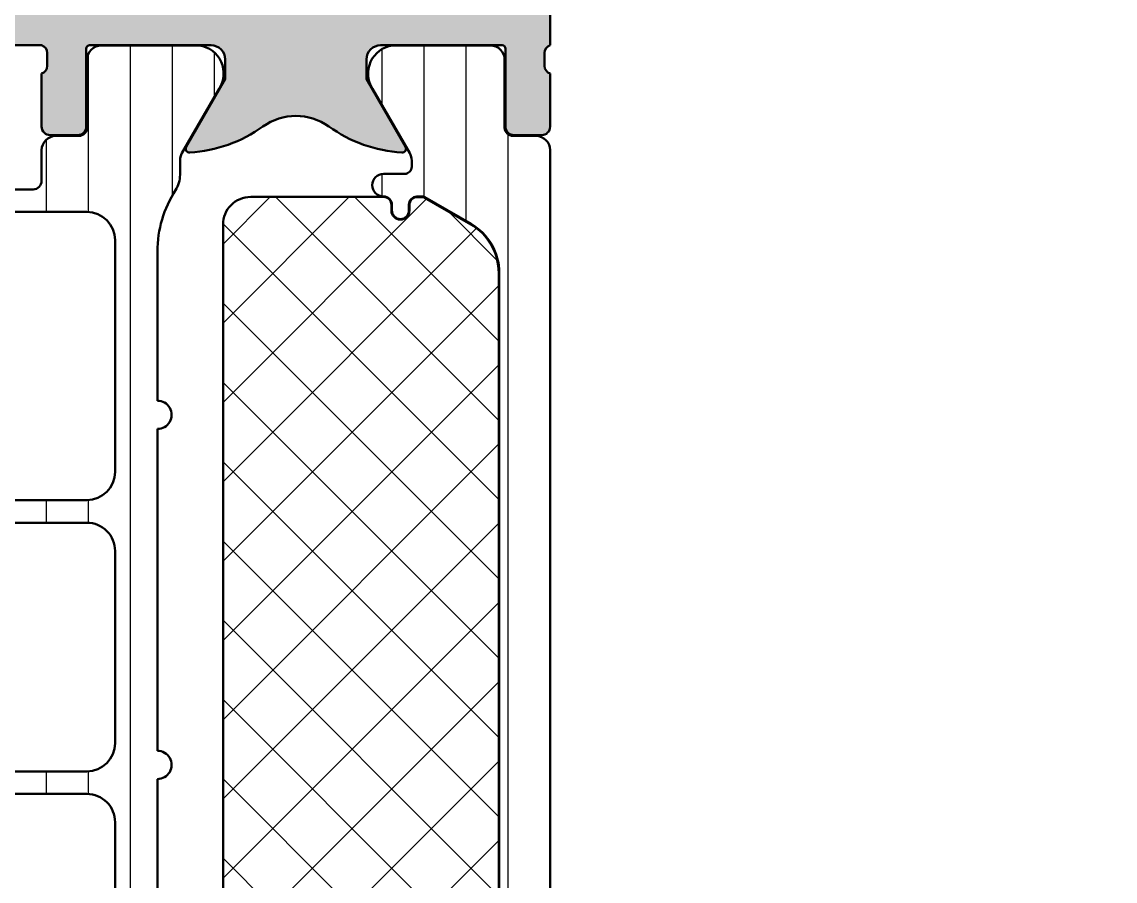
# Model space of a CAD drawing. Extents: x -50 to 20, y 0 to 92.5.
# Drawn here: x -18.7 to 20, y 30.41 to 60.83 of the extents above; entities that cross this region are included whole.
import ezdxf

# ---------------------------------------------------------------- set-up
doc = ezdxf.new("R2010")
doc.units = 0
for name, color, linetype, lineweight in [('0S-Alu contour', 7, 'Continuous', 50), ('0S-Alu hatch', 252, 'Continuous', 25), ('0S-Plastic contour', 254, 'Continuous', 50), ('0S-Plastic hatch', 253, 'Continuous', 25), ('0S-PT contour', 91, 'Continuous', 50), ('0S-PT hatch', 103, 'Continuous', 25)]:
    doc.layers.add(name, color=color, linetype=linetype, lineweight=lineweight)
pattern_1 = [(90, (0, 0), (-1.4859, 0), [])]

# ---------------------------------------------------------------- blocks, each defined once
blk = doc.blocks.new('462680__970002E2_0951_431D_A7A5_225A58F62E1C_')
at = {"layer": '0S-Alu hatch'}
h = blk.add_hatch(color=256, dxfattribs=at)
edge = h.paths.add_edge_path()
edge.add_line((-13.19999999999971, 66.79999999999987), (-13.19999999999957, 82.19999999999965))
edge.add_arc((-13.69999999999965, 82.19999999999965), 0.5000000000000782, 0, 90.00000000000325)
edge.add_line((-13.69999999999967, 82.69999999999972), (-15.70000000000016, 82.69999999999972))
edge.add_line((-15.70000000000016, 82.69999999999972), (-15.70000000000016, 81.9999999999996))
edge.add_line((-15.70000000000016, 81.9999999999996), (-16.19999999999972, 81.99999999999962))
edge.add_line((-16.19999999999972, 81.99999999999962), (-16.55355339059344, 82.35355339059338))
edge.add_ellipse((-16.20000000000011, 82.70710678118664), major_axis=(-0.5000000000000392, 0), ratio=1, start_angle=0, end_angle=44.99999999999602, ccw=False)
edge.add_line((-16.70000000000015, 82.70710678118662), (-16.70000000000003, 83.19999999999982))
edge.add_ellipse((-16.20000000000014, 83.19999999999993), major_axis=(-0.4999999999998864, 0), ratio=1, start_angle=270.00000000003257, end_angle=360, ccw=False)
edge.add_line((-16.20000000000043, 83.6999999999998), (-13.6999999999997, 83.6999999999998))
edge.add_arc((-13.69999999999974, 84.19999999999985), 0.5000000000000285, 270.0000000000041, 360)
edge.add_line((-13.19999999999971, 84.19999999999985), (-13.19999999999972, 89.00000000000016))
edge.add_arc((-14.69999999999968, 89.00000000000018), 1.499999999999964, 0, 89.9999999999992)
edge.add_line((-14.69999999999966, 90.50000000000014), (-18.19999999999972, 90.5))
edge.add_arc((-18.1999999999998, 90.00000000000009), 0.4999999999999148, 89.99999999999022, 180)
edge.add_line((-18.69999999999972, 90.00000000000009), (-18.69999999999972, 87.00000000000016))
edge.add_ellipse((-19.19999999999982, 87.00000000000017), major_axis=(-0.5000000000001066, 0), ratio=1, start_angle=90.00000000001302, end_angle=180, ccw=False)
edge.add_line((-19.19999999999971, 86.50000000000007), (-19.69999999999971, 86.50000000000007))
edge.add_arc((-19.6999999999997, 86.00000000000006), 0.5000000000000142, 90.00000000000122, 180)
edge.add_line((-20.19999999999972, 86.00000000000006), (-20.19999999999971, 83.99999999999962))
edge.add_ellipse((-20.69999999999948, 83.99999999999982), major_axis=(-0.4999999999997656, 0), ratio=1, start_angle=89.99999999997232, end_angle=180, ccw=False)
edge.add_line((-20.69999999999972, 83.50000000000006), (-21.49999999999977, 83.50000000000006))
edge.add_ellipse((-21.4999999999998, 84.00000000000016), major_axis=(-0.5000000000000853, 0), ratio=1, start_angle=0, end_angle=90.00000000000449, ccw=False)
edge.add_line((-21.99999999999989, 84.00000000000016), (-21.99999999999944, 88.50000000000006))
edge.add_ellipse((-21.49999999999943, 88.50000000000013), major_axis=(-0.5000000000000071, 0), ratio=1, start_angle=269.99999999999756, end_angle=360, ccw=False)
edge.add_line((-21.49999999999941, 89.00000000000016), (-21.19999999999974, 89.00000000000007))
edge.add_arc((-21.19999999999955, 89.4999999999999), 0.4999999999998437, 269.999999999978, 360)
edge.add_line((-20.6999999999997, 89.49999999999989), (-20.6999999999997, 89.99999999999953))
edge.add_arc((-21.20000000000002, 89.99999999999984), 0.5000000000003127, 0, 89.99999999996822)
edge.add_line((-21.19999999999974, 90.50000000000014), (-40.49999999999944, 90.49999999999962))
edge.add_arc((-40.4999999999997, 89.9999999999994), 0.500000000000199, 89.99999999997068, 180)
edge.add_line((-40.99999999999989, 89.9999999999994), (-40.99999999999989, 89.50000000000009))
edge.add_arc((-40.49999999999967, 89.49999999999986), 0.5000000000002132, 180, 269.9999999999731)
edge.add_line((-40.49999999999991, 88.99999999999966), (-40.19999999999971, 89.00000000000014))
edge.add_ellipse((-40.1999999999998, 88.50000000000013), major_axis=(-0.5000000000000142, 0), ratio=1, start_angle=89.99999999998857, end_angle=269.99999999998863, ccw=False)
edge.add_line((-40.1999999999997, 88.00000000000011), (-42.99999999999989, 87.99999999999952))
edge.add_ellipse((-42.99999999999975, 88.49999999999967), major_axis=(-0.5000000000001421, 0), ratio=1, start_angle=0, end_angle=89.99999999998528, ccw=False)
edge.add_line((-43.49999999999989, 88.49999999999967), (-43.49999999999989, 89.00000000000007))
edge.add_line((-43.49999999999989, 89.00000000000007), (-42.49999999999989, 89.00000000000007))
edge.add_line((-42.49999999999989, 89.00000000000007), (-42.49999999999989, 89.99999999999999))
edge.add_arc((-43.49999999999983, 90.00000000000011), 0.9999999999999502, 0, 89.99999999999594)
edge.add_line((-43.49999999999976, 91.00000000000006), (-47.49999999999932, 91.00000000000013))
edge.add_arc((-47.49999999999924, 89.99999999999991), 1.000000000000184, 90.00000000000448, 180)
edge.add_line((-48.49999999999943, 89.99999999999994), (-48.49999999999989, 89.00000000000007))
edge.add_line((-48.49999999999989, 89.00000000000007), (-47.49999999999989, 89.00000000000007))
edge.add_line((-47.49999999999989, 89.00000000000007), (-47.49999999999989, 88.50000000000013))
edge.add_ellipse((-48.00000000000018, 88.49999999999989), major_axis=(-0.5000000000002914, 0), ratio=1, start_angle=90.00000000003013, end_angle=180, ccw=False)
edge.add_line((-47.99999999999992, 87.99999999999959), (-49.99999999999989, 88.00000000000006))
edge.add_line((-49.99999999999989, 88.00000000000006), (-49.99999999999988, 90.99999999999926))
edge.add_ellipse((-48.49999999999987, 90.99999999999923), major_axis=(-1.500000000000007, 0), ratio=1, start_angle=270.0000000000011, end_angle=360, ccw=False)
edge.add_line((-48.4999999999999, 92.49999999999925), (18.49999999999926, 92.50000000000011))
edge.add_ellipse((18.49999999999925, 90.99999999999926), major_axis=(-1.500000000000866, 0), ratio=1, start_angle=180, end_angle=269.99999999999943, ccw=False)
edge.add_line((20.00000000000011, 90.99999999999926), (20.00000000000011, 61.99999999999949))
edge.add_ellipse((19.50000000000012, 61.99999999999945), major_axis=(-0.4999999999999894, 0), ratio=1, start_angle=90.00000000000688, end_angle=180, ccw=False)
edge.add_line((19.50000000000018, 61.49999999999946), (18.19999999999994, 61.49999999999943))
edge.add_ellipse((18.2, 61.9999999999995), major_axis=(-0.500000000000071, 0), ratio=1, start_angle=0, end_angle=89.99999999999392, ccw=False)
edge.add_line((17.69999999999993, 61.99999999999949), (17.69999999999994, 62.49999999999944))
edge.add_line((17.69999999999994, 62.49999999999944), (18.69999999999996, 62.49999999999943))
edge.add_line((18.69999999999996, 62.49999999999943), (18.69999999999994, 63.99999999999945))
edge.add_arc((17.69999999999993, 63.99999999999944), 1.000000000000014, 0, 90)
edge.add_line((17.69999999999993, 64.99999999999946), (13.69999999999995, 64.99999999999946))
edge.add_arc((13.69999999999994, 63.99999999999945), 1.000000000000007, 89.99999999999959, 180)
edge.add_line((12.69999999999994, 63.99999999999945), (12.69999999999996, 62.49999999999944))
edge.add_line((12.69999999999996, 62.49999999999944), (13.69999999999995, 62.49999999999944))
edge.add_line((13.69999999999995, 62.49999999999944), (13.69999999999996, 61.99999999999945))
edge.add_ellipse((13.19999999999994, 61.99999999999945), major_axis=(-0.5000000000000214, 0), ratio=1, start_angle=90.00000000000159, end_angle=180, ccw=False)
edge.add_line((13.19999999999995, 61.49999999999943), (11.8999999999998, 61.49999999999945))
edge.add_ellipse((11.89999999999977, 61.99999999999945), major_axis=(-0.5, 0), ratio=1, start_angle=0, end_angle=90.00000000000318, ccw=False)
edge.add_line((11.39999999999977, 61.99999999999945), (11.4000000000002, 64.49999999999925))
edge.add_arc((10.90000000000012, 64.49999999999937), 0.5000000000000782, 0, 89.9999999999829)
edge.add_line((10.90000000000027, 64.99999999999946), (0.5000000000001279, 64.99999999999945))
edge.add_arc((0.5000000000001208, 64.49999999999945), 0.4999999999999858, 89.9999999999992, 180)
edge.add_line((1.35e-13, 64.49999999999945), (1.137e-13, 60.00000000000024))
edge.add_arc((0.0788364465431428, 59.73247940800714), 0.2788950563274095, 106.4198764194902, 181.1645893740969)
edge.add_line((-0.2000009999998796, 59.72681100000876), (-0.2000009999998724, 59.27321700000875))
edge.add_arc((0.0788670956432753, 59.26755634053169), 0.2789255417371291, 178.8371299271138, 253.5754054446452)
edge.add_line((1.133e-13, 59.00001300000877), (1.208e-13, 57.12000200000026))
edge.add_ellipse((-0.2999999999998914, 57.12000200000026), major_axis=(-0.3000000000000122, 0), ratio=1, start_angle=90.00000000000279, end_angle=180, ccw=False)
edge.add_line((-0.2999999999998766, 56.82000200000025), (-1.279974319042651, 56.82000200000024))
edge.add_ellipse((-1.279974319042663, 57.12000200000023), major_axis=(-0.29999999999999, 0), ratio=1, start_angle=0, end_angle=90.00000000000227, ccw=False)
edge.add_line((-1.579974319042655, 57.12000200000024), (-1.579974319042655, 59.88000000000024))
edge.add_arc((-1.699974319042539, 59.88000000000024), 0.1199999999998837, 0, 90)
edge.add_line((-1.699974319042539, 60.00000000000012), (-5.999999999999872, 60.00000000000014))
edge.add_arc((-5.999999999999928, 59.50000000000018), 0.4999999999999503, 89.99999999999349, 180)
edge.add_line((-6.499999999999879, 59.50000000000018), (-6.499999999999879, 58.80000000000016))
edge.add_line((-6.499999999999879, 58.80000000000016), (-5.118504542377536, 56.40717967697303))
edge.add_ellipse((-5.238119784648369, 56.33811978464887), major_axis=(-0.1381197846484529, 0), ratio=1, start_angle=86.2766250578336, end_angle=209.9999999999693, ccw=False)
edge.add_ellipse((-4.922392092609172, 61.18973758213723), major_axis=(-4.999999999999936, 0), ratio=1, start_angle=54.372341263326916, end_angle=86.276625057832, ccw=False)
edge.add_arc((-8.999999999999915, 55.50000000000079), 1.999999999999427, 54.37234126332653, 125.6276587366725)
edge.add_ellipse((-13.07760790739078, 61.18973758213742), major_axis=(-5.000000000000174, 0), ratio=1, start_angle=93.72337494217197, end_angle=125.62765873667331, ccw=False)
edge.add_ellipse((-12.76188021535121, 56.33811978464874), major_axis=(-0.1381197846483462, 0), ratio=1, start_angle=-30.000000000110674, end_angle=93.72337494216993, ccw=False)
edge.add_line((-12.88149545762178, 56.40717967697314), (-11.49999999999988, 58.80000000000014))
edge.add_line((-11.49999999999988, 58.80000000000014), (-11.49999999999988, 59.50000000000035))
edge.add_arc((-11.99999999999976, 59.50000000000023), 0.4999999999998864, 0, 90.00000000001138)
edge.add_line((-11.99999999999986, 60.00000000000011), (-16.30002568095711, 60.00000000000024))
edge.add_arc((-16.3000256809571, 59.88000000000024), 0.1200000000000045, 90.0000000000034, 180)
edge.add_line((-16.42002568095711, 59.88000000000024), (-16.42002568095711, 57.12000200000026))
edge.add_ellipse((-16.72002568095712, 57.12000200000026), major_axis=(-0.3000000000000114, 0), ratio=1, start_angle=90.00000000000267, end_angle=180, ccw=False)
edge.add_line((-16.72002568095711, 56.82000200000024), (-17.69999999999988, 56.82000200000024))
edge.add_ellipse((-17.69999999999989, 57.12000200000026), major_axis=(-0.3000000000000114, 0), ratio=1, start_angle=0, end_angle=90.00000000000142, ccw=False)
edge.add_line((-17.9999999999999, 57.12000200000026), (-17.9999999999999, 59.00001300000877))
edge.add_arc((-18.07886709564305, 59.26755634053169), 0.2789255417371481, 286.4245945553525, 361.1628700728862)
edge.add_line((-17.79999899999989, 59.27321700000875), (-17.79999899999989, 59.72681100000875))
edge.add_arc((-18.07883644654294, 59.73247940800714), 0.2788950563274345, 358.8354106259003, 433.5801235805085)
edge.add_line((-17.9999999999999, 60.00000000000025), (-21.49999999999988, 60.00000000000013))
edge.add_ellipse((-21.49999999999989, 60.50000000000013), major_axis=(-0.5, 0), ratio=1, start_angle=0, end_angle=90.00000000000159, ccw=False)
edge.add_line((-21.99999999999989, 60.50000000000013), (-21.9999999999999, 65.00000000000007))
edge.add_ellipse((-21.49999999999972, 64.99999999999996), major_axis=(-0.5000000000001777, 0), ratio=1, start_angle=269.9999999999658, end_angle=360, ccw=False)
edge.add_line((-21.49999999999943, 65.50000000000014), (-20.69999999999973, 65.50000000000007))
edge.add_ellipse((-20.69999999999992, 64.99999999999984), major_axis=(-0.5000000000002132, 0), ratio=1, start_angle=180, end_angle=269.9999999999784, ccw=False)
edge.add_line((-20.19999999999971, 64.99999999999987), (-20.19999999999971, 63.00000000000004))
edge.add_arc((-19.69999999999971, 63.00000000000004), 0.5, 180, 270)
edge.add_line((-19.69999999999971, 62.50000000000004), (-18.69999999999977, 62.50000000000004))
edge.add_line((-18.69999999999977, 62.50000000000004), (-18.19999999999974, 62))
edge.add_line((-18.19999999999974, 62), (-13.69999999999965, 62.00000000000034))
edge.add_arc((-13.69999999999969, 62.50000000000032), 0.4999999999999787, 270.0000000000041, 360)
edge.add_line((-13.19999999999971, 62.50000000000032), (-13.19999999999972, 64.7999999999997))
edge.add_arc((-13.69999999999972, 64.79999999999971), 0.5, 0, 89.99999999999594)
edge.add_line((-13.69999999999969, 65.29999999999971), (-16.20000000000016, 65.29999999999971))
edge.add_ellipse((-16.20000000000001, 65.79999999999987), major_axis=(-0.5000000000001421, 0), ratio=1, start_angle=0, end_angle=89.99999999998289, ccw=False)
edge.add_line((-16.70000000000016, 65.79999999999987), (-16.70000000000016, 66.27766912531527))
edge.add_ellipse((-16.19999999999857, 66.27766912531462), major_axis=(-0.5000000000015988, 0), ratio=1, start_angle=314.99999999993895, end_angle=360, ccw=False)
edge.add_line((-16.5535533905926, 66.6312225159094), (-16.19999999999957, 66.9999999999999))
edge.add_line((-16.19999999999957, 66.9999999999999), (-15.70000000000016, 66.9999999999999))
edge.add_line((-15.70000000000016, 66.9999999999999), (-15.70000000000016, 66.2999999999998))
edge.add_line((-15.70000000000016, 66.2999999999998), (-13.69999999999969, 66.2999999999998))
edge.add_arc((-13.69999999999971, 66.79999999999978), 0.5, 270.0000000000025, 360)
edge = h.paths.add_edge_path()
edge.add_ellipse((-1.199999999999853, 66.19999999999936), major_axis=(-1.000000000000014, 0), ratio=1, start_angle=269.9999999999992, end_angle=360, ccw=False)
edge.add_line((-1.199999999999839, 67.19999999999938), (17.30000000000008, 67.19999999999926))
edge.add_arc((17.30000000000008, 67.69999999999929), 0.5000000000000142, 270, 360)
edge.add_line((17.8000000000001, 67.69999999999929), (17.80000000000012, 89.79999999999917))
edge.add_arc((17.30000000000007, 89.79999999999924), 0.500000000000057, 0, 89.99999999999511)
edge.add_line((17.30000000000011, 90.29999999999929), (-10.49999999999964, 90.29999999999971))
edge.add_arc((-10.49999999999964, 89.79999999999973), 0.5, 90, 180)
edge.add_line((-10.99999999999964, 89.79999999999973), (-10.99999999999964, 62.50000000000013))
edge.add_arc((-10.49999999999973, 62.50000000000027), 0.4999999999999077, 180, 270)
edge.add_line((-10.49999999999973, 62.00000000000036), (-2.70000000000148, 62.00000000000037))
edge.add_arc((-2.700000000001487, 62.50000000000035), 0.4999999999999929, 270.0000000000008, 360)
edge.add_line((-2.200000000001494, 62.50000000000035), (-2.199999999999867, 66.19999999999936))
at = {"layer": '0S-Alu contour', "color": 7}
for points in [[(1.35e-13, 64.49999999999945), (1.137e-13, 60.00000000000024)], [(-17.9999999999999, 60.00000000000025), (-21.49999999999988, 60.00000000000013)], [(-11.99999999999986, 60.00000000000011), (-16.30002568095711, 60.00000000000024)], [(-1.699974319042539, 60.00000000000012), (-5.999999999999872, 60.00000000000014)], [(-17.79999899999989, 59.27321700000875), (-17.79999899999989, 59.72681100000875)], [(-16.42002568095711, 59.88000000000024), (-16.42002568095711, 57.12000200000026)], [(-1.579974319042655, 57.12000200000024), (-1.579974319042655, 59.88000000000024)], [(-0.2000009999998796, 59.72681100000876), (-0.2000009999998724, 59.27321700000875)], [(-12.88149545762178, 56.40717967697314), (-11.49999999999988, 58.80000000000014), (-11.49999999999988, 59.50000000000035)], [(-6.499999999999879, 59.50000000000018), (-6.499999999999879, 58.80000000000016), (-5.118504542377536, 56.40717967697303)], [(-17.9999999999999, 57.12000200000026), (-17.9999999999999, 59.00001300000877)], [(1.133e-13, 59.00001300000877), (1.208e-13, 57.12000200000026)], [(-16.72002568095711, 56.82000200000024), (-17.69999999999988, 56.82000200000024)], [(-0.2999999999998766, 56.82000200000025), (-1.279974319042651, 56.82000200000024)]]:
    blk.add_lwpolyline(points, dxfattribs=at)
for centre, radius, start, end in [((-18.07883644654294, 59.73247940800714), 0.2788950563274345, 358.8354106259003, 73.58012358050856), ((-16.3000256809571, 59.88000000000024), 0.1200000000000045, 90.0000000000034, 180), ((-11.99999999999976, 59.50000000000023), 0.4999999999998864, 0, 90.00000000001138), ((-5.999999999999928, 59.50000000000018), 0.4999999999999503, 89.99999999999349, 180), ((-1.699974319042539, 59.88000000000024), 0.1199999999998837, 0, 90), ((0.0788364465431428, 59.73247940800714), 0.2788950563274095, 106.4198764194902, 181.1645893740969), ((-18.07886709564305, 59.26755634053169), 0.2789255417371481, 286.4245945553525, 1.162870072886224), ((0.0788670956432753, 59.26755634053169), 0.2789255417371291, 178.8371299271138, 253.5754054446452), ((-8.999999999999915, 55.50000000000079), 1.999999999999427, 54.37234126332653, 125.6276587366725)]:
    blk.add_arc(centre, radius, start, end, dxfattribs=at)
at = {"layer": '0S-Alu contour', "color": 7, "extrusion": (0, 0, -1)}
for centre, radius, start, end in [((17.69999999999989, 57.12000200000026), 0.3000000000000114, 269.9999999999986, 0), ((16.72002568095712, 57.12000200000026), 0.3000000000000114, 180, 269.9999999999973), ((13.07760790739078, 61.18973758213742), 5.000000000000174, 234.3723412633267, 266.276625057828), ((4.922392092609172, 61.18973758213723), 4.999999999999936, 273.723374942168, 305.6276587366731), ((1.279974319042663, 57.12000200000023), 0.29999999999999, 269.9999999999977, 0), ((0.2999999999998914, 57.12000200000026), 0.3000000000000122, 180, 269.9999999999972), ((12.76188021535121, 56.33811978464874), 0.1381197846483462, 266.2766250578301, 30.00000000011078), ((5.238119784648369, 56.33811978464887), 0.1381197846484529, 150.0000000000307, 273.7233749421664)]:
    blk.add_arc(centre, radius, start, end, dxfattribs=at)
blk = doc.blocks.new('284663__2925C068_0D40_4EBC_8620_25C3763055CF___3FB8665F_C0D9_4441_8FAF_CA91C0406991_')
at = {"layer": '0S-Plastic hatch'}
h = blk.add_hatch(dxfattribs=at)
h.set_pattern_fill('ANSI31', color=256, scale=0.4680000000000001, angle=45, style=0)
h.set_pattern_definition(pattern_1)
edge = h.paths.add_edge_path()
edge.add_line((-26.4160254037846, 54.83301270189232), (-30.64999999999999, 52.38852632902506))
edge.add_arc((-30.40000000000001, 51.95551362713281), 0.5000000000000119, 119.9999999999964, 180)
edge.add_line((-30.90000000000002, 51.95551362713281), (-30.90000000000002, 42.50000000000006))
edge.add_line((-30.90000000000002, 42.50000000000006), (-26.53802629928934, 16.03735954902173))
edge.add_arc((-25.55134089668851, 16.19999999999989), 0.9999999999999674, 189.3601908019133, 270.0000000000022)
edge.add_line((-25.55134089668847, 15.19999999999992), (-18.49999999999996, 15.19999999999952))
edge.add_ellipse((-18.49999999999999, 14.69999999999952), major_axis=(-0.5, 0), ratio=1, start_angle=180, end_angle=269.99999999999676, ccw=False)
edge.add_line((-17.99999999999999, 14.69999999999952), (-18.00000000000034, 13.70999432108407))
edge.add_arc((-17.50000267890922, 13.7099943210839), 0.4999973210911151, 180, 270.0003069820262)
edge.add_line((-17.50000000000003, 13.20999699999996), (-16.68966866666669, 13.20999699999996))
edge.add_ellipse((-16.68966866666669, 12.90999699999996), major_axis=(-0.2999999999999954, 0), ratio=1, start_angle=180, end_angle=270.00000000000136, ccw=False)
edge.add_line((-16.38966866666669, 12.90999699999996), (-16.39000061706371, 10.50999861706364))
edge.add_arc((-15.8900046396251, 10.50999597743857), 0.4999959774455833, 179.9996975182267, 270.0003024811859)
edge.add_line((-15.89000200000002, 10.00999999999996), (-12.41346050190056, 10.00999999999996))
edge.add_arc((-12.5557711508919, 10.99981807472281), 0.9999960709244723, 278.181608051899, 392.7270160998403)
edge.add_line((-11.71451850190055, 11.54045299999995), (-13.03303535120482, 13.82419148666038))
edge.add_ellipse((-12.60002263447439, 14.07419146095995), major_axis=(-0.5000000000000493, 0), ratio=1, start_angle=-0.005743823234126921, end_angle=29.999996599342808, ccw=False)
edge.add_line((-13.10002263196199, 14.0742415852734), (-13.0999813999081, 14.48553952193782))
edge.add_arc((-14.09998139493244, 14.48563977055342), 1.000000000049231, 359.9942561774004, 392.8769623310676)
edge.add_ellipse((-9.903592305206752, 17.19801278285536), major_axis=(-3.99666376192562, 0), ratio=1, start_angle=0, end_angle=32.87696233020711, ccw=False)
edge.add_line((-13.90025606713237, 17.19801278285534), (-13.9002560671323, 22.1024347076959))
edge.add_arc((-13.90025606713235, 22.6024347076959), 0.5, 270.0000000000065, 450.0000000000065)
edge.add_line((-13.90025606713241, 23.1024347076959), (-13.90025606713214, 34.02662736775299))
edge.add_arc((-13.90025606713235, 34.52662736775299), 0.5, 270.0000000000244, 450.0000000000244)
edge.add_line((-13.90025606713257, 35.02662736775299), (-13.90025606713199, 46.41843500766706))
edge.add_arc((-13.90025606713235, 46.91843500766706), 0.5, 270.0000000000423, 450.0000000000423)
edge.add_line((-13.90025606713273, 47.41843500766706), (-13.9002560671319, 52.70159370580744))
edge.add_ellipse((-9.903592306233213, 52.70159368955901), major_axis=(-3.996663760898689, 0), ratio=1, start_angle=327.1289949727639, end_angle=360, ccw=False)
edge.add_arc((-14.10026340410501, 55.41353035382055), 1.000000003522369, 327.1289961339606, 359.9988257753346)
edge.add_line((-13.10026340079265, 55.41350985973391), (-13.10025093800125, 55.92406174070546))
edge.add_ellipse((-12.60025275569301, 55.92540995734356), major_axis=(-0.4999999999996466, 0), ratio=1, start_angle=-29.999996599350084, end_angle=0.15449443367919002, ccw=False)
edge.add_line((-13.03326547242306, 56.17540993164298), (-11.71451850190055, 58.45954699999993))
edge.add_arc((-12.55577115089191, 59.00018192527708), 0.9999960709244783, 327.2729839001598, 441.818391948101)
edge.add_line((-12.41346050190056, 59.98999999999994), (-15.89000199999998, 59.98999999999995))
edge.add_arc((-15.89000463962506, 59.49000402256129), 0.4999959774456188, 89.99969751881291, 180.0003024817733)
edge.add_line((-16.39000061706371, 59.4900013829311), (-16.3896686666667, 57.09000299999994))
edge.add_ellipse((-16.68966866666668, 57.09000299999994), major_axis=(-0.2999999999999864, 0), ratio=1, start_angle=90, end_angle=180, ccw=False)
edge.add_line((-16.68966866666668, 56.79000299999995), (-17.50000000000003, 56.79000299999991))
edge.add_arc((-17.50000267890924, 56.29000567891603), 0.4999973210910512, 89.99969301797218, 180)
edge.add_line((-18.00000000000029, 56.29000567891603), (-17.99999999999998, 55.20000000000004))
edge.add_ellipse((-18.3000000000001, 55.20000000000004), major_axis=(-0.300000000000125, 0), ratio=1, start_angle=89.99999999999062, end_angle=180, ccw=False)
edge.add_line((-18.30000000000016, 54.89999999999992), (-26.16602540378466, 54.89999999999991))
edge.add_arc((-26.166025403785, 54.40000000000011), 0.4999999999997869, 89.99999999996092, 119.9999999999614)
edge = h.paths.add_edge_path()
edge.add_line((-25.81769145362424, 54.10000000000068), (-16.40025606713235, 54.10000000000068))
edge.add_ellipse((-16.40025606713242, 53.10000000000062), major_axis=(-1.000000000000056, 0), ratio=1, start_angle=180, end_angle=269.99999999999653, ccw=False)
edge.add_line((-15.40025606713236, 53.10000000000057), (-15.40025606713236, 44.90000000000086))
edge.add_ellipse((-16.40025606713235, 44.90000000000086), major_axis=(-1, 0), ratio=1, start_angle=90, end_angle=180, ccw=False)
edge.add_line((-16.40025606713235, 43.90000000000086), (-29.10000000000029, 43.90000000000086))
edge.add_ellipse((-29.10000000000062, 44.90000000000099), major_axis=(-1.000000000000127, 0), ratio=1, start_angle=0, end_angle=90.0000000000187, ccw=False)
edge.add_line((-30.10000000000074, 44.90000000000064), (-30.10000000000074, 51.20495827718684))
edge.add_ellipse((-29.10000000000027, 51.20495827718684), major_axis=(-1.000000000000477, 0), ratio=1, start_angle=299.9999999999859, end_angle=360, ccw=False)
edge.add_line((-29.60000000000029, 52.07098368097181), (-26.3176914536247, 53.96602540378522))
edge.add_ellipse((-25.81769145362465, 53.09999999999988), major_axis=(-1.00000000000081, 0), ratio=1, start_angle=269.9999999999768, end_angle=299.9999999999766, ccw=False)
edge = h.paths.add_edge_path()
edge.add_line((-29.59894096789314, 43.10000000000079), (-16.40025606713281, 43.10000000000079))
edge.add_ellipse((-16.40025606713275, 42.10000000000085), major_axis=(-0.999999999999943, 0), ratio=1, start_angle=180, end_angle=270.00000000000324, ccw=False)
edge.add_line((-15.40025606713281, 42.10000000000091), (-15.40025606713236, 35.30000000000079))
edge.add_ellipse((-16.40025606713242, 35.30000000000079), major_axis=(-1.000000000000063, 0), ratio=1, start_angle=90.00000000000358, end_angle=180, ccw=False)
edge.add_line((-16.40025606713235, 34.30000000000073), (-28.31322668217892, 34.30000000000061))
edge.add_ellipse((-28.31322668217913, 34.80000000000064), major_axis=(-0.5000000000000246, 0), ratio=1, start_angle=9.360190801916701, end_angle=90.0000000000245, ccw=False)
edge.add_line((-28.80656938347958, 34.71867977451152), (-30.0922836691938, 42.51867977451182))
edge.add_ellipse((-29.5989409678933, 42.60000000000075), major_axis=(-0.5000000000000427, 0), ratio=1, start_angle=-90.0000000000191, end_angle=9.360190801895726, ccw=False)
edge = h.paths.add_edge_path()
edge.add_line((-15.40025606713236, 32.50000000000089), (-15.40025606713236, 25.70000000000082))
edge.add_ellipse((-16.40025606713237, 25.70000000000083), major_axis=(-1.000000000000014, 0), ratio=1, start_angle=90.00000000000063, end_angle=180, ccw=False)
edge.add_line((-16.40025606713235, 24.70000000000082), (-26.73080909976072, 24.70000000000071))
edge.add_ellipse((-26.73080909976078, 25.20000000000138), major_axis=(-0.5000000000006714, 0), ratio=1, start_angle=9.360190801940917, end_angle=90.00000000000728, ccw=False)
edge.add_line((-27.22415180106183, 25.11867977451196), (-28.5098660867756, 32.91867977451146))
edge.add_ellipse((-28.01652338547528, 33.00000000000064), major_axis=(-0.4999999999999077, 0), ratio=1, start_angle=-89.99999999998732, end_angle=9.360190801927217, ccw=False)
edge.add_line((-28.01652338547539, 33.50000000000055), (-16.40025606713235, 33.50000000000078))
edge.add_ellipse((-16.40025606713229, 32.50000000000084), major_axis=(-0.999999999999936, 0), ratio=1, start_angle=180, end_angle=270.00000000000364, ccw=False)
edge = h.paths.add_edge_path()
edge.add_line((-15.40025606713281, 22.90000000000064), (-15.40025606713236, 17.70000000000081))
edge.add_ellipse((-16.40025606713236, 17.70000000000083), major_axis=(-1, 0), ratio=1, start_angle=90.00000000000023, end_angle=180, ccw=False)
edge.add_line((-16.40025606713235, 16.70000000000081), (-24.13913912611262, 16.7000000000007))
edge.add_ellipse((-24.13913912611248, 18.70000000000039), major_axis=(-1.999999999999688, 0), ratio=1, start_angle=9.360190801910619, end_angle=89.99999999999591, ccw=False)
edge.add_line((-26.11250993131391, 18.37471909804421), (-26.92744850435831, 23.31867977451155))
edge.add_ellipse((-26.43410580305792, 23.40000000000067), major_axis=(-0.4999999999999716, 0), ratio=1, start_angle=-89.9999999999788, end_angle=9.360190801919316, ccw=False)
edge.add_line((-26.4341058030581, 23.90000000000064), (-16.40025606713281, 23.90000000000075))
edge.add_ellipse((-16.40025606713286, 22.9000000000007), major_axis=(-1.000000000000049, 0), ratio=1, start_angle=180, end_angle=269.99999999999716, ccw=False)
at = {"layer": '0S-Alu contour', "color": 7}
for points in [[(-29.60000000000029, 52.07098368097181), (-26.3176914536247, 53.96602540378522)], [(-25.81769145362424, 54.10000000000068), (-16.40025606713235, 54.10000000000068)], [(-15.40025606713236, 53.10000000000057), (-15.40025606713236, 44.90000000000086)], [(-30.10000000000074, 44.90000000000064), (-30.10000000000074, 51.20495827718684)], [(-16.40025606713235, 43.90000000000086), (-29.10000000000029, 43.90000000000086)], [(-29.59894096789314, 43.10000000000079), (-16.40025606713281, 43.10000000000079)], [(-28.80656938347958, 34.71867977451152), (-30.0922836691938, 42.51867977451182)], [(-15.40025606713281, 42.10000000000091), (-15.40025606713236, 35.30000000000079)], [(-16.40025606713235, 34.30000000000073), (-28.31322668217892, 34.30000000000061)], [(-28.01652338547539, 33.50000000000055), (-16.40025606713235, 33.50000000000078)], [(-27.22415180106183, 25.11867977451196), (-28.5098660867756, 32.91867977451146)], [(-15.40025606713236, 32.50000000000089), (-15.40025606713236, 25.70000000000082)], [(-16.40025606713235, 24.70000000000082), (-26.73080909976072, 24.70000000000071)], [(-26.4341058030581, 23.90000000000064), (-16.40025606713281, 23.90000000000075)], [(-26.11250993131391, 18.37471909804421), (-26.92744850435831, 23.31867977451155)], [(-15.40025606713281, 22.90000000000064), (-15.40025606713236, 17.70000000000081)], [(-16.40025606713235, 16.70000000000081), (-24.13913912611262, 16.7000000000007)]]:
    blk.add_lwpolyline(points, dxfattribs=at)
at = {"layer": '0S-Alu contour', "color": 7, "extrusion": (0, 0, -1)}
for centre, radius, start, end in [((25.81769145362465, 53.09999999999988), 1.00000000000081, 60.00000000002345, 90.0000000000232), ((16.40025606713242, 53.10000000000062), 1.000000000000056, 90.00000000000345, 180), ((29.10000000000027, 51.20495827718684), 1.000000000000477, 0, 60.0000000000141), ((29.10000000000062, 44.90000000000099), 1.000000000000127, 269.9999999999813, 0), ((16.40025606713235, 44.90000000000086), 1, 180, 270), ((29.5989409678933, 42.60000000000075), 0.5000000000000427, 350.6398091981043, 90.00000000001913), ((16.40025606713275, 42.10000000000085), 0.999999999999943, 89.99999999999675, 180), ((16.40025606713242, 35.30000000000079), 1.000000000000063, 180, 269.9999999999964), ((28.31322668217913, 34.80000000000064), 0.5000000000000246, 269.9999999999755, 350.6398091980833), ((28.01652338547528, 33.00000000000064), 0.4999999999999077, 350.6398091980728, 89.99999999998738), ((16.40025606713229, 32.50000000000084), 0.999999999999936, 89.99999999999633, 180), ((16.40025606713237, 25.70000000000083), 1.000000000000014, 180, 269.9999999999994), ((26.73080909976078, 25.20000000000138), 0.5000000000006714, 269.9999999999927, 350.6398091980591), ((26.43410580305792, 23.40000000000067), 0.4999999999999716, 350.6398091980807, 89.99999999997883), ((16.40025606713286, 22.9000000000007), 1.000000000000049, 90.00000000000286, 180), ((24.13913912611248, 18.70000000000039), 1.999999999999688, 270.0000000000041, 350.6398091980894), ((16.40025606713236, 17.70000000000083), 1, 180, 269.9999999999998)]:
    blk.add_arc(centre, radius, start, end, dxfattribs=at)
at = {"layer": '0S-Plastic contour', "color": 7}
for points in [[(-12.41346050190056, 59.98999999999994), (-15.89000199999998, 59.98999999999995)], [(-16.39000061706371, 59.4900013829311), (-16.3896686666667, 57.09000299999994)], [(-13.03326547242306, 56.17540993164298), (-11.71451850190055, 58.45954699999993)], [(-16.68966866666668, 56.79000299999995), (-17.50000000000003, 56.79000299999991)], [(-18.00000000000029, 56.29000567891603), (-17.99999999999998, 55.20000000000004)], [(-13.10026340079265, 55.41350985973391), (-13.10025093800125, 55.92406174070546)], [(-26.4160254037846, 54.83301270189232), (-30.64999999999999, 52.38852632902506)], [(-18.30000000000016, 54.89999999999992), (-26.16602540378466, 54.89999999999991)], [(-13.90025606713273, 47.41843500766706), (-13.9002560671319, 52.70159370580744)], [(-30.90000000000002, 51.95551362713281), (-30.90000000000002, 42.50000000000006), (-26.53802629928934, 16.03735954902173)], [(-13.90025606713257, 35.02662736775299), (-13.90025606713199, 46.41843500766706)], [(-13.90025606713241, 23.1024347076959), (-13.90025606713214, 34.02662736775299)], [(-13.90025606713237, 17.19801278285534), (-13.9002560671323, 22.1024347076959)], [(-25.55134089668847, 15.19999999999992), (-18.49999999999996, 15.19999999999952)], [(-17.99999999999999, 14.69999999999952), (-18.00000000000034, 13.70999432108407)], [(-13.10002263196199, 14.0742415852734), (-13.0999813999081, 14.48553952193782)], [(-11.71451850190055, 11.54045299999995), (-13.03303535120482, 13.82419148666038)], [(-17.50000000000003, 13.20999699999996), (-16.68966866666669, 13.20999699999996)], [(-16.38966866666669, 12.90999699999996), (-16.39000061706371, 10.50999861706364)], [(-15.89000200000002, 10.00999999999996), (-12.41346050190056, 10.00999999999996)]]:
    blk.add_lwpolyline(points, dxfattribs=at)
for centre, radius, start, end in [((-15.89000463962506, 59.49000402256129), 0.4999959774456188, 89.99969751881291, 180.0003024817733), ((-12.55577115089191, 59.00018192527708), 0.9999960709244783, 327.2729839001598, 81.81839194810102), ((-17.50000267890924, 56.29000567891603), 0.4999973210910512, 89.99969301797218, 180), ((-14.10026340410501, 55.41353035382055), 1.000000003522369, 327.1289961339606, 359.9988257753346), ((-26.166025403785, 54.40000000000011), 0.4999999999997869, 89.99999999996092, 119.9999999999614), ((-30.40000000000001, 51.95551362713281), 0.5000000000000119, 119.9999999999964, 180), ((-13.90025606713235, 46.91843500766706), 0.5, 270.0000000000423, 90.00000000004233), ((-13.90025606713235, 34.52662736775299), 0.5, 270.0000000000244, 90.00000000002441), ((-13.90025606713235, 22.6024347076959), 0.5, 270.0000000000065, 90.00000000000651), ((-25.55134089668851, 16.19999999999989), 0.9999999999999674, 189.3601908019133, 270.0000000000022), ((-14.09998139493244, 14.48563977055342), 1.000000000049231, 359.9942561774004, 32.87696233106756), ((-17.50000267890922, 13.7099943210839), 0.4999973210911151, 180, 270.0003069820262), ((-12.5557711508919, 10.99981807472281), 0.9999960709244723, 278.181608051899, 32.72701609984026), ((-15.8900046396251, 10.50999597743857), 0.4999959774455833, 179.9996975182267, 270.0003024811859)]:
    blk.add_arc(centre, radius, start, end, dxfattribs=at)
at = {"layer": '0S-Plastic contour', "color": 7, "extrusion": (0, 0, -1)}
for centre, radius, start, end in [((16.68966866666668, 57.09000299999994), 0.2999999999999865, 180, 270), ((12.60025275569301, 55.92540995734356), 0.4999999999996466, 359.8455055663208, 29.9999965993501), ((18.3000000000001, 55.20000000000004), 0.300000000000125, 180, 270.0000000000094), ((9.903592306233213, 52.70159368955901), 3.996663760898689, 0, 32.87100502723608), ((9.903592305206752, 17.19801278285536), 3.99666376192562, 327.1230376697929, 0), ((18.49999999999999, 14.69999999999952), 0.5, 90.00000000000325, 180), ((12.60002263447439, 14.07419146095995), 0.5000000000000493, 330.0000034006572, 0.0057438232341285), ((16.68966866666669, 12.90999699999996), 0.2999999999999954, 89.99999999999864, 180)]:
    blk.add_arc(centre, radius, start, end, dxfattribs=at)
blk = doc.blocks.new('442540__52EE375C_7F4F_4BAD_8F8D_AE40073B9AC1_')
at = {"layer": '0S-PT hatch'}
h = blk.add_hatch(dxfattribs=at)
h.set_pattern_fill('ANSI37', color=256, scale=0.625, angle=90, style=0)
h.set_pattern_definition([(135, (0, 0), (-1.403165018917055, -1.403165018917055), []), (225, (0, 0), (1.403165018917055, -1.403165018917055), [])])
edge = h.paths.add_edge_path()
edge.add_ellipse((-10.60000000000004, 53.65020331974261), major_axis=(-0.9799999999999737, 0), ratio=1, start_angle=269.9999999989983, end_angle=360, ccw=False)
edge.add_line((-10.59999999998291, 54.63020331974259), (-5.900406639391206, 54.63020331969547))
edge.add_ellipse((-5.900406639391136, 54.3497966803044), major_axis=(-0.2804066393910744, 0), ratio=1, start_angle=180, end_angle=270.0000000000143, ccw=False)
edge.add_line((-5.620000000000061, 54.3497966803044), (-5.620000000000047, 54.14922588506541))
edge.add_arc((-5.300033188098481, 54.14922588506541), 0.3199668119015655, 180, 360)
edge.add_line((-4.980066376196916, 54.14922588506541), (-4.980066376196916, 54.34979668035166))
edge.add_ellipse((-4.700066376196911, 54.34979668035165), major_axis=(-0.2800000000000047, 0), ratio=1, start_angle=273.5127870640264, end_angle=360, ccw=False)
edge.add_line((-4.71722233966846, 54.62927060206415), (-4.534987190539553, 54.62927060206415))
edge.add_ellipse((-4.534987190539615, 54.44927060206406), major_axis=(-0.180000000000085, 0), ratio=1, start_angle=240.00000000000472, end_angle=269.9999999999802, ccw=False)
edge.add_line((-4.444987190539585, 54.60515517474535), (-2.81000000000003, 53.66119488016578))
edge.add_ellipse((-3.800000000000026, 51.94646458067261), major_axis=(-1.979999999999981, 0), ratio=1, start_angle=180, end_angle=239.9999999999999, ccw=False)
edge.add_line((-1.820000000000042, 51.94646458067261), (-1.820000000000035, 18.05312877998357))
edge.add_ellipse((-3.800000000000037, 18.05312877998359), major_axis=(-1.980000000000001, 0), ratio=1, start_angle=119.99999999999969, end_angle=180, ccw=False)
edge.add_line((-2.810000000000046, 16.3383984804904), (-4.444987190539571, 15.39443818591081))
edge.add_ellipse((-4.534987190539568, 15.55032275859198), major_axis=(-0.1799999999999677, 0), ratio=1, start_angle=89.99999999999812, end_angle=120.00000000000489, ccw=False)
edge.add_line((-4.534987190539574, 15.37032275859201), (-4.717222339668417, 15.37032275859201))
edge.add_ellipse((-4.700066376196915, 15.6497966803045), major_axis=(-0.2799999999999944, 0), ratio=1, start_angle=0, end_angle=86.487212935983, ccw=False)
edge.add_line((-4.980066376196909, 15.6497966803045), (-4.980066376196909, 15.85036747559074))
edge.add_arc((-5.299495580910672, 15.85036747559074), 0.3194292047137637, 0, 180)
edge.add_line((-5.618924785624436, 15.85036747559074), (-5.618924785624443, 15.6497966803045))
edge.add_ellipse((-5.898924785624447, 15.64979668030449), major_axis=(-0.2800000000000038, 0), ratio=1, start_angle=90.00000000000199, end_angle=180, ccw=False)
edge.add_line((-5.898924785624437, 15.36979668030449), (-10.60000000000003, 15.36979668030449))
edge.add_ellipse((-10.60000000000003, 16.34979668030449), major_axis=(-0.9800000000000039, 0), ratio=1, start_angle=0, end_angle=90, ccw=False)
edge.add_line((-11.58000000000003, 16.34979668030449), (-11.58000000000002, 53.65020331974261))
at = {"layer": '0S-PT contour', "color": 7}
for points in [[(-10.59999999998291, 54.63020331974259), (-5.900406639391206, 54.63020331969547)], [(-4.71722233966846, 54.62927060206415), (-4.534987190539553, 54.62927060206415)], [(-4.444987190539585, 54.60515517474535), (-2.81000000000003, 53.66119488016578)], [(-5.620000000000061, 54.3497966803044), (-5.620000000000047, 54.14922588506541)], [(-4.980066376196916, 54.14922588506541), (-4.980066376196916, 54.34979668035166)], [(-11.58000000000003, 16.34979668030449), (-11.58000000000002, 53.65020331974261)], [(-1.820000000000042, 51.94646458067261), (-1.820000000000035, 18.05312877998357)], [(-2.810000000000046, 16.3383984804904), (-4.444987190539571, 15.39443818591081)], [(-5.618924785624436, 15.85036747559074), (-5.618924785624443, 15.6497966803045)], [(-4.980066376196909, 15.6497966803045), (-4.980066376196909, 15.85036747559074)], [(-5.898924785624437, 15.36979668030449), (-10.60000000000003, 15.36979668030449)], [(-4.534987190539574, 15.37032275859201), (-4.717222339668417, 15.37032275859201)]]:
    blk.add_lwpolyline(points, dxfattribs=at)
at = {"layer": '0S-PT contour', "color": 7, "extrusion": (0, 0, -1)}
for centre, radius, start, end in [((10.60000000000004, 53.65020331974261), 0.9799999999999737, 0, 90.00000000100168), ((5.900406639391136, 54.3497966803044), 0.2804066393910744, 89.99999999998566, 180), ((4.700066376196911, 54.34979668035165), 0.2800000000000047, 0, 86.48721293597362), ((4.534987190539615, 54.44927060206406), 0.180000000000085, 90.0000000000198, 119.9999999999953), ((3.800000000000026, 51.94646458067261), 1.979999999999981, 120.0000000000001, 180), ((3.800000000000037, 18.05312877998359), 1.980000000000001, 180, 240.0000000000003), ((10.60000000000003, 16.34979668030449), 0.9800000000000039, 270, 0), ((5.898924785624447, 15.64979668030449), 0.2800000000000038, 180, 269.999999999998), ((4.700066376196915, 15.6497966803045), 0.2799999999999944, 273.512787064017, 0), ((4.534987190539568, 15.55032275859198), 0.1799999999999677, 239.9999999999951, 270.000000000002)]:
    blk.add_arc(centre, radius, start, end, dxfattribs=at)
at = {"layer": '0S-PT contour', "color": 7}
for centre, radius, start, end in [((-5.300033188098481, 54.14922588506541), 0.3199668119015655, 180, 0), ((-5.299495580910672, 15.85036747559074), 0.3194292047137637, 0, 180)]:
    blk.add_arc(centre, radius, start, end, dxfattribs=at)
blk = doc.blocks.new('284663__56CFDD0E_D8BA_4748_B6F8_B615574535FE___84A051BB_4081_4B13_8AAA_E950FBF576F6_')
at = {"layer": '0S-Plastic hatch'}
h = blk.add_hatch(dxfattribs=at)
h.set_pattern_fill('ANSI31', color=256, scale=0.4680000000000001, angle=45, style=0)
h.set_pattern_definition(pattern_1)
edge = h.paths.add_edge_path()
edge.add_arc((-0.4999973210908451, 56.29000567891636), 0.4999973210907882, 0, 90.00030698202619)
edge.add_line((-0.5000000000000427, 56.79000299999997), (-1.310331333333373, 56.79000299999998))
edge.add_ellipse((-1.310331333333384, 57.09000299999997), major_axis=(-0.29999999999999, 0), ratio=1, start_angle=0, end_angle=90.00000000000222, ccw=False)
edge.add_line((-1.610331333333377, 57.09000299999998), (-1.609999382936351, 59.49000138293627))
edge.add_arc((-2.109995360374988, 59.49000402256134), 0.4999959774456046, 359.9996975182267, 450.0003024811858)
edge.add_line((-2.10999800000006, 59.98999999999998), (-5.586539498099497, 59.98999999999998))
edge.add_arc((-5.444228849108156, 59.00018192527712), 0.9999960709244863, 98.18160805189892, 212.7270160998402)
edge.add_line((-6.285481498099517, 58.45954699999996), (-4.966964648795261, 56.17580851333956))
edge.add_ellipse((-5.399977365525634, 55.92580853904003), major_axis=(-0.4999999999999857, 0), ratio=1, start_angle=179.9942561767025, end_angle=209.9999965993428, ccw=False)
edge.add_line((-4.899977368038094, 55.92575841472601), (-4.900000000009441, 55.7000000000647))
edge.add_ellipse((-5.150000000026923, 55.70000000006468), major_axis=(-0.250000000017482, 0), ratio=1, start_angle=89.99999999999898, end_angle=180, ccw=False)
edge.add_line((-5.150000000026928, 55.4500000000472), (-5.900406639391022, 55.45000000004714))
edge.add_arc((-5.900406639391022, 55.05074092693038), 0.3992590731167596, 90, 270)
edge.add_ellipse((-5.900406639391004, 54.35000000004706), major_axis=(-0.3014818537665675, 0), ratio=1, start_angle=180, end_angle=270.00000000000335, ccw=False)
edge.add_line((-5.59892478562444, 54.35000000004706), (-5.59892478562444, 54.1494292047609))
edge.add_arc((-5.299495580910679, 54.14942920476094), 0.2994292047137605, 180, 360)
edge.add_line((-5.000066376196919, 54.14942920476094), (-5.000066376196919, 54.3500000000472))
edge.add_ellipse((-4.700066376196947, 54.35000000004718), major_axis=(-0.2999999999999723, 0), ratio=1, start_angle=273.3936392714562, end_angle=360, ccw=False)
edge.add_line((-4.717825042085387, 54.64947392175965), (-4.534987190539595, 54.64947392175969))
edge.add_ellipse((-4.534987190539486, 54.44947392175964), major_axis=(-0.2000000000000526, 0), ratio=1, start_angle=240.0000000000182, end_angle=270.00000000003126, ccw=False)
edge.add_line((-4.434987190539514, 54.6226790025166), (-2.800000000000004, 53.67871870793689))
edge.add_ellipse((-3.799999999999933, 51.9466679003681), major_axis=(-1.999999999999888, 0), ratio=1, start_angle=180, end_angle=240.0000000000005, ccw=False)
edge.add_line((-1.800000000000039, 51.9466679003681), (-1.800000000000032, 18.05333209967902))
edge.add_ellipse((-3.800000000000025, 18.05333209967907), major_axis=(-1.999999999999993, 0), ratio=1, start_angle=119.9999999999996, end_angle=180, ccw=False)
edge.add_line((-2.80000000000004, 16.32128129211018), (-4.434987190539537, 15.37732099753067))
edge.add_ellipse((-4.53498719053973, 15.5505260782874), major_axis=(-0.199999999999962, 0), ratio=1, start_angle=90.00000000006719, end_angle=120.0000000000702, ccw=False)
edge.add_line((-4.534987190539496, 15.35052607828744), (-4.717825042085394, 15.3505260782875))
edge.add_ellipse((-4.700066376196961, 15.64999999999995), major_axis=(-0.2999999999999521, 0), ratio=1, start_angle=0, end_angle=86.60636072854493, ccw=False)
edge.add_line((-5.000066376196912, 15.64999999999995), (-5.000066376196919, 15.8505707952862))
edge.add_arc((-5.299495580910679, 15.8505707952862), 0.2994292047137605, 0, 180)
edge.add_line((-5.59892478562444, 15.8505707952862), (-5.59892478562444, 15.64999999999993))
edge.add_ellipse((-5.900406639390971, 15.65000000000003), major_axis=(-0.3014818537665311, 0), ratio=1, start_angle=89.9999999999904, end_angle=180, ccw=False)
edge.add_arc((-5.900406639391022, 14.94925907311675), 0.3992590731167524, 90, 270)
edge.add_line((-5.900406639391022, 14.55), (-5.150000000026892, 14.54999999999997))
edge.add_ellipse((-5.150000000026921, 14.29999999998249), major_axis=(-0.2500000000174793, 0), ratio=1, start_angle=180, end_angle=269.9999999999933, ccw=False)
edge.add_line((-4.900000000009441, 14.29999999998249), (-4.899977368038079, 14.07424158527375))
edge.add_ellipse((-5.399977365525623, 14.07419146095996), major_axis=(-0.4999999999999908, 0), ratio=1, start_angle=150.0000034006536, end_angle=180.0057438232342, ccw=False)
edge.add_line((-4.966964648795261, 13.82419148666039), (-6.285481498099521, 11.54045299999997))
edge.add_arc((-5.444228849108178, 10.99981807472282), 0.99999607092447, 147.2729839001595, 261.818391948101)
edge.add_line((-5.586539498099519, 10.00999999999998), (-2.109998000000047, 10.00999999999997))
edge.add_arc((-2.109995360374981, 10.5099959774386), 0.4999959774455975, 269.9996975188149, 360.0003024817733)
edge.add_line((-1.609999382936351, 10.5099986170688), (-1.610331333333377, 12.90999699999997))
edge.add_ellipse((-1.310331333333379, 12.90999699999997), major_axis=(-0.2999999999999976, 0), ratio=1, start_angle=270.0000000000001, end_angle=360, ccw=False)
edge.add_line((-1.31033133333338, 13.20999699999997), (-0.5000000000000427, 13.20999699999997))
edge.add_arc((-0.4999973210908451, 13.70999432108361), 0.4999973210908168, 269.9996930179738, 360)
edge.add_line((-2.84e-14, 13.70999432108361), (-5.68e-14, 56.29000567891636))
at = {"layer": '0S-Plastic contour', "color": 7}
for points in [[(-2.10999800000006, 59.98999999999998), (-5.586539498099497, 59.98999999999998)], [(-1.610331333333377, 57.09000299999998), (-1.609999382936351, 59.49000138293627)], [(-6.285481498099517, 58.45954699999996), (-4.966964648795261, 56.17580851333956)], [(-0.5000000000000427, 56.79000299999997), (-1.310331333333373, 56.79000299999998)], [(-2.84e-14, 13.70999432108361), (-5.68e-14, 56.29000567891636)], [(-4.899977368038094, 55.92575841472601), (-4.900000000009441, 55.7000000000647)], [(-5.150000000026928, 55.4500000000472), (-5.900406639391022, 55.45000000004714)], [(-4.717825042085387, 54.64947392175965), (-4.534987190539595, 54.64947392175969)], [(-4.434987190539514, 54.6226790025166), (-2.800000000000004, 53.67871870793689)], [(-5.59892478562444, 54.35000000004706), (-5.59892478562444, 54.1494292047609)], [(-5.000066376196919, 54.14942920476094), (-5.000066376196919, 54.3500000000472)], [(-1.800000000000039, 51.9466679003681), (-1.800000000000032, 18.05333209967902)], [(-2.80000000000004, 16.32128129211018), (-4.434987190539537, 15.37732099753067)], [(-5.59892478562444, 15.8505707952862), (-5.59892478562444, 15.64999999999993)], [(-5.000066376196912, 15.64999999999995), (-5.000066376196919, 15.8505707952862)], [(-4.534987190539496, 15.35052607828744), (-4.717825042085394, 15.3505260782875)], [(-5.900406639391022, 14.55), (-5.150000000026892, 14.54999999999997)], [(-4.900000000009441, 14.29999999998249), (-4.899977368038079, 14.07424158527375)], [(-4.966964648795261, 13.82419148666039), (-6.285481498099521, 11.54045299999997)], [(-1.31033133333338, 13.20999699999997), (-0.5000000000000427, 13.20999699999997)], [(-1.609999382936351, 10.5099986170688), (-1.610331333333377, 12.90999699999997)], [(-5.586539498099519, 10.00999999999998), (-2.109998000000047, 10.00999999999997)]]:
    blk.add_lwpolyline(points, dxfattribs=at)
for centre, radius, start, end in [((-5.444228849108156, 59.00018192527712), 0.9999960709244863, 98.18160805189892, 212.7270160998402), ((-2.109995360374988, 59.49000402256134), 0.4999959774456046, 359.9996975182267, 90.00030248118583), ((-0.4999973210908451, 56.29000567891636), 0.4999973210907882, 0, 90.00030698202619), ((-5.900406639391022, 55.05074092693038), 0.3992590731167596, 90, 270), ((-5.299495580910679, 54.14942920476094), 0.2994292047137605, 180, 0), ((-5.299495580910679, 15.8505707952862), 0.2994292047137605, 0, 180), ((-5.900406639391022, 14.94925907311675), 0.3992590731167524, 90, 270), ((-0.4999973210908451, 13.70999432108361), 0.4999973210908168, 269.9996930179738, 0), ((-5.444228849108178, 10.99981807472282), 0.99999607092447, 147.2729839001595, 261.818391948101), ((-2.109995360374981, 10.5099959774386), 0.4999959774455975, 269.9996975188149, 0.0003024817733149)]:
    blk.add_arc(centre, radius, start, end, dxfattribs=at)
at = {"layer": '0S-Plastic contour', "color": 7, "extrusion": (0, 0, -1)}
for centre, radius, start, end in [((1.310331333333384, 57.09000299999997), 0.29999999999999, 269.9999999999978, 0), ((5.399977365525634, 55.92580853904003), 0.4999999999999857, 150.0000034006572, 180.0057438232976), ((5.150000000026923, 55.70000000006468), 0.250000000017482, 180, 270.000000000001), ((5.900406639391004, 54.35000000004706), 0.3014818537665675, 89.99999999999665, 180), ((4.700066376196947, 54.35000000004718), 0.2999999999999723, 0, 86.60636072854378), ((4.534987190539486, 54.44947392175964), 0.2000000000000526, 89.99999999996871, 119.9999999999818), ((3.799999999999933, 51.9466679003681), 1.999999999999888, 119.9999999999995, 180), ((3.800000000000025, 18.05333209967907), 1.999999999999993, 180, 240.0000000000004), ((5.900406639390971, 15.65000000000003), 0.3014818537665311, 180, 270.0000000000096), ((4.700066376196961, 15.64999999999995), 0.2999999999999521, 273.3936392714551, 0), ((4.53498719053973, 15.5505260782874), 0.199999999999962, 239.9999999999298, 269.9999999999328), ((5.150000000026921, 14.29999999998249), 0.2500000000174793, 90.00000000000674, 180), ((5.399977365525623, 14.07419146095996), 0.4999999999999908, 179.9942561767658, 209.9999965993464), ((1.310331333333379, 12.90999699999997), 0.2999999999999976, 0, 89.99999999999991)]:
    blk.add_arc(centre, radius, start, end, dxfattribs=at)
blk = doc.blocks.new('442540__091F9288_D2D0_45F7_816D_332C7058005A_')
at = {"layer": '0S-Alu contour', "color": 7}
blk.add_blockref('462680__970002E2_0951_431D_A7A5_225A58F62E1C_', (0, 0), dxfattribs=at)
at = {"layer": '0S-Plastic contour', "color": 7}
for name in ['284663__2925C068_0D40_4EBC_8620_25C3763055CF___3FB8665F_C0D9_4441_8FAF_CA91C0406991_', '284663__56CFDD0E_D8BA_4748_B6F8_B615574535FE___84A051BB_4081_4B13_8AAA_E950FBF576F6_']:
    blk.add_blockref(name, (0, 0), dxfattribs=at)
at = {"layer": '0S-PT contour', "color": 7}
blk.add_blockref('442540__52EE375C_7F4F_4BAD_8F8D_AE40073B9AC1_', (0, 0), dxfattribs=at)

msp = doc.modelspace()

# ---------------------------------------------------------------- block references
at = {"layer": '0S-Alu contour', "color": 7}
msp.add_blockref('442540__091F9288_D2D0_45F7_816D_332C7058005A_', (0, 0), dxfattribs=at)

doc.saveas('drawing.dxf')
